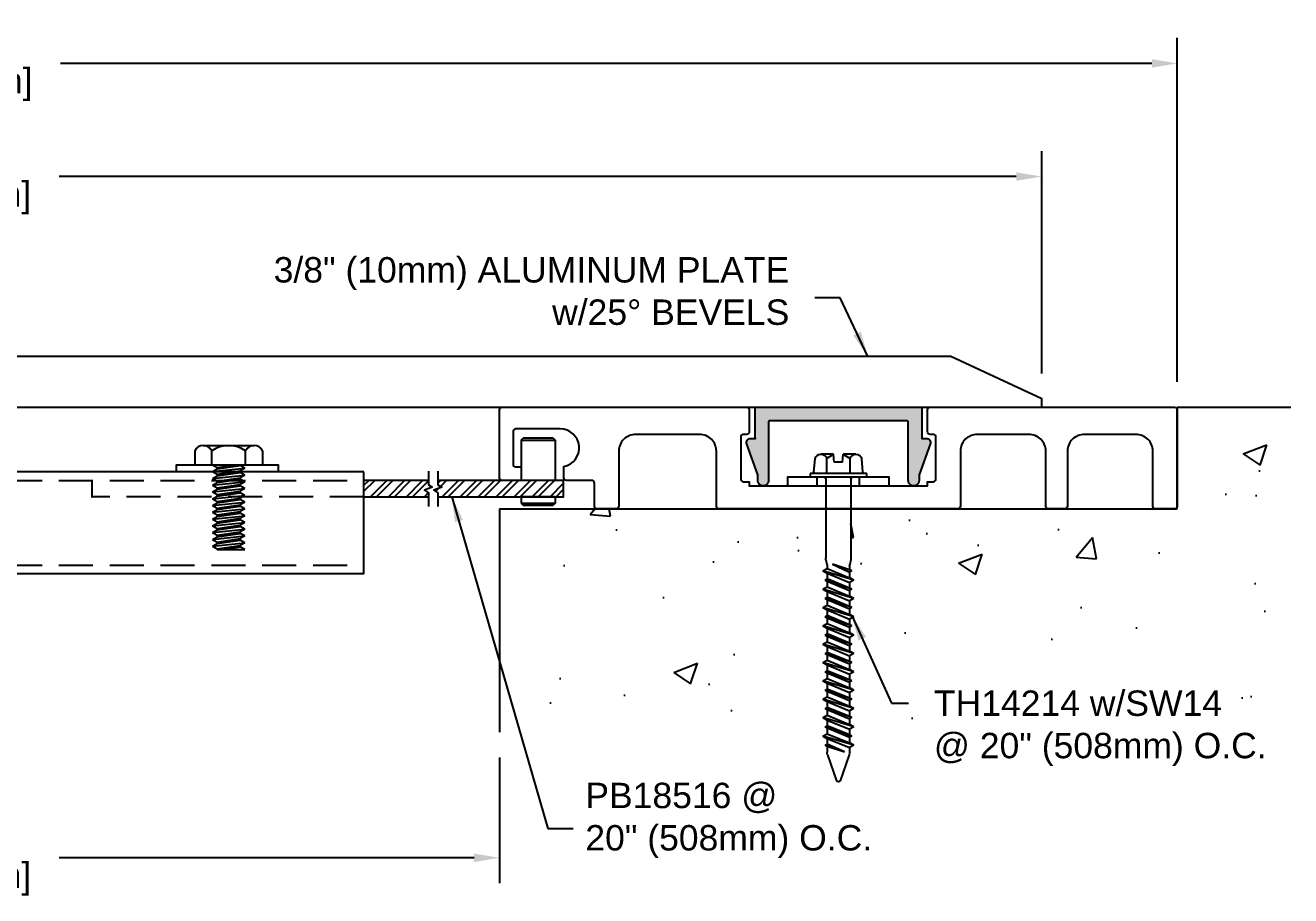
# Model space of a CAD drawing. Header units: inches. Extents: x -3.8 to 45.4, y -1.9 to 6.6.
# Drawn here: x 8.25 to 17.58, y -1.87 to 4.55 of the extents above; entities that cross this region are included whole.
import ezdxf

# ---------------------------------------------------------------- set-up
doc = ezdxf.new("R2010")
doc.units = ezdxf.units.IN
doc.header["$MEASUREMENT"] = 0
doc.linetypes.add('HIDDEN', pattern=[0.375, 0.25, -0.125])
for name, color, linetype in [('Anchors', 4, 'Continuous'), ('Conditions', 1, 'Continuous'), ('Dimensions', 3, 'Continuous'), ('Fillers', 2, 'Continuous'), ('Metals', 7, 'Continuous'), ('Text', 2, 'Continuous')]:
    doc.layers.add(name, color=color, linetype=linetype)
doc.styles.add('Arial', font='ARIAL.TTF')
doc.dimstyles.new('Arial', dxfattribs={"dimtxt": 0.1875, "dimasz": 0.1875, "dimexe": 0.1875, "dimexo": 0.1875, "dimgap": 0.1875, "dimtad": 0, "dimtih": 1, "dimtoh": 1, "dimdec": 4, "dimzin": 0, "dimdsep": 46, "dimlunit": 4, "dimtxsty": 'Arial', "dimcen": 0.1875, "dimadec": 0, "dimazin": 0, "dimtfac": 1, "dimtdec": 4, "dimtofl": 0, "dimtmove": 0, "dimatfit": 3, "dimfxl": 0, "dimfrac": 2, "dimtolj": 1, "dimtzin": 0, "dimarcsym": 0})
pattern_1 = [(45, (-7.74899, -7.79053), (-0.06629126, 0.06629126), []), (45, (-7.7048, -7.79053), (-0.06629126, 0.06629126), [])]

# ---------------------------------------------------------------- blocks, each defined once
blk = doc.blocks.new('*D5')
at = {"layer": 'Defpoints', "color": 0}
for p in [(3.7443, -0.6661), (11.7443, -0.6661), (11.7443, -1.5933)]:
    blk.add_point(p, dxfattribs=at)
at = {"layer": 'Dimensions', "color": 0, "lineweight": -2}
for p, q in [((3.7443, -0.8536), (3.7443, -1.7808)), ((11.7443, -0.8536), (11.7443, -1.7808)), ((3.9318, -1.5933), (6.9919, -1.5933)), ((11.5568, -1.5933), (8.4967, -1.5933))]:
    blk.add_line(p, q, dxfattribs=at)
at = {"layer": 'Dimensions', "color": 0}
for points in [[(3.9318, -1.5621), (3.9318, -1.6246), (3.7443, -1.5933)], [(11.5568, -1.5621), (11.5568, -1.6246), (11.7443, -1.5933)]]:
    blk.add_solid(points, dxfattribs=at)
at = {"layer": 'Dimensions', "color": 0, "insert": (7.7443, -1.5933), "char_height": 0.1875, "attachment_point": 5, "style": 'Arial'}
blk.add_mtext('\\A1;8"\\P [203mm]', dxfattribs=at)
blk = doc.blocks.new('*D11')
at = {"layer": 'Defpoints', "color": 0}
for p in [(15.7443, 3.4349), (-0.2557, 1.7947), (15.7443, 1.7947)]:
    blk.add_point(p, dxfattribs=at)
at = {"layer": 'Dimensions', "color": 0, "lineweight": -2}
for p, q in [((-0.2557, 1.9822), (-0.2557, 3.6224)), ((15.7443, 1.9822), (15.7443, 3.6224)), ((-0.0682, 3.4349), (6.9919, 3.4349)), ((15.5568, 3.4349), (8.4967, 3.4349))]:
    blk.add_line(p, q, dxfattribs=at)
at = {"layer": 'Dimensions', "color": 0}
for points in [[(-0.0682, 3.4662), (-0.0682, 3.4037), (-0.2557, 3.4349)], [(15.5568, 3.4662), (15.5568, 3.4037), (15.7443, 3.4349)]]:
    blk.add_solid(points, dxfattribs=at)
at = {"layer": 'Dimensions', "color": 0, "insert": (7.7443, 3.4349), "char_height": 0.1875, "attachment_point": 5, "style": 'Arial'}
blk.add_mtext('\\A1;1\'-4"\\P [406mm]', dxfattribs=at)
blk = doc.blocks.new('HDFB1')
blk.add_lwpolyline([(-1.8204, -18.8632), (-1.8204, -19.0232, 0.414214), (-1.8004, -19.0432), (-1.7779, -19.0432, -0.414214), (-1.7579, -19.0632), (-1.7579, -19.3732, -0.414214), (-1.7779, -19.3932), (-1.8204, -19.3932), (-1.8204, -19.4232), (-3.1354, -19.4232), (-3.1354, -19.3932), (-3.1779, -19.3932, -0.414214), (-3.1979, -19.3732), (-3.1979, -19.0632, -0.414214), (-3.1779, -19.0432), (-3.1554, -19.0432, 0.414214), (-3.1354, -19.0232), (-3.1354, -18.8632, 0.414214), (-3.1554, -18.8432), (-4.9579, -18.8432, 0.414214), (-4.9779, -18.8632), (-4.9779, -19.5732, 0.414214), (-4.9579, -19.5932), (-4.8179, -19.5932, 0.414214), (-4.7979, -19.5732), (-4.7979, -19.1682, -0.414214), (-4.6729, -19.0432), (-4.2929, -19.0432, -0.414214), (-4.1679, -19.1682), (-4.1679, -19.5732, 0.414214), (-4.1479, -19.5932), (-4.0279, -19.5932, 0.414214), (-4.0079, -19.5732), (-4.0079, -19.1682, -0.414214), (-3.8829, -19.0432), (-3.5029, -19.0432, -0.414214), (-3.3779, -19.1682), (-3.3779, -19.5732, 0.414214), (-3.3579, -19.5932), (-1.5979, -19.5932, 0.414214), (-1.5779, -19.5732), (-1.5779, -19.1682, -0.414214), (-1.4529, -19.0432), (-0.9829, -19.0432, -0.414214), (-0.8579, -19.1682), (-0.8579, -19.5732, 0.414214), (-0.8379, -19.5932), (-0.6979, -19.5932, 0.414214), (-0.6779, -19.5732), (-0.6779, -19.4032, -0.414214), (-0.6579, -19.3832), (-0.4729, -19.3832, 0.414214), (-0.4529, -19.3632), (-0.4529, -19.2805, -0.905726), (-0.4254, -19.0032), (-0.0979, -19.0032, -0.414214), (-0.0779, -19.0232), (-0.0779, -19.2632, -0.414214), (-0.0979, -19.2832), (-0.1379, -19.2832), (-0.1379, -19.3832), (0.0021, -19.3832, 0.414214), (0.0221, -19.3632), (0.0221, -18.8632, 0.414214), (0.0021, -18.8432), (-1.8004, -18.8432, 0.414214)], format="xyb", close=True)
blk = doc.blocks.new('pec')
blk.add_hatch(color=256).paths.add_polyline_path([(1.12, -0.1, -0.414214), (1.13, -0.11), (1.13, -0.5353, 1.107244), (1.2099, -0.5371), (1.2099, -0.4992), (1.2915, -0.2718, 0.519158), (1.2621, -0.23), (1.23, -0.23), (1.23, 0), (0, 0), (0, -0.2306), (-0.0336, -0.2306, 0.519182), (-0.063, -0.2724), (0.0192, -0.4995), (0.0192, -0.5399, 0.991525), (0.1, -0.5406), (0.1, -0.11, -0.414214), (0.11, -0.1)])
blk.add_lwpolyline([(0.1, -0.5392), (0.1, -0.11, -0.414214), (0.11, -0.1), (1.12, -0.1, -0.414214), (1.13, -0.11), (1.13, -0.5353, 1.107244), (1.2099, -0.5371), (1.2099, -0.4992), (1.2915, -0.2718, 0.519158), (1.2621, -0.23), (1.23, -0.23), (1.23, 0), (0, 0), (0, -0.2306), (-0.0336, -0.2306, 0.519158), (-0.063, -0.2724), (0.0192, -0.4995), (0.0192, -0.5399, 1.008547), (0.1, -0.5392)], format="xyb")
at = {"color": 0, "linetype": 'ByBlock'}
for p in [(1.23, -0.23), (1.1689, -0.5804)]:
    blk.add_point(p, dxfattribs=at)
blk = doc.blocks.new('TH14214')
for p, q in [((-0.1803, 0.0387), (-0.172, 0.1335)), ((-0.129, 0.17), (-0.0362, 0.17)), ((-0.086, 0.025), (-0.086, 0.1335)), ((-0.031, 0.11), (-0.0362, 0.17)), ((-0.031, 0.11), (0.031, 0.11)), ((0.031, 0.11), (0.0362, 0.17)), ((0.0362, 0.17), (0.129, 0.17)), ((0.086, 0.025), (0.086, 0.1335)), ((0.1803, 0.0387), (0.172, 0.1335)), ((-0.209, 0), (-0.209, 0.025)), ((-0.209, 0.025), (0.209, 0.025)), ((-0.209, 0), (0.209, 0)), ((0.209, 0.025), (0.209, 0)), ((-0.093, -0.0147), (-0.093, -0.5974)), ((0.093, -0.0147), (0.093, -0.5974)), ((-0.0983, -0.6927), (0.0428, -0.6441)), ((-0.0917, -0.6102), (-0.0843, -0.6448)), ((-0.083, -0.6845), (0.0428, -0.6441)), ((0.0428, -0.6441), (-0.083, -0.7009)), ((0.0917, -0.6102), (0.0843, -0.6448)), ((-0.115, -0.7604), (0.115, -0.6927)), ((-0.115, -0.7604), (-0.083, -0.7432)), ((-0.0983, -0.6927), (-0.083, -0.6845)), ((-0.0983, -0.6927), (-0.083, -0.7009)), ((-0.083, -0.6576), (-0.083, -0.6845)), ((0.083, -0.6755), (-0.083, -0.7432)), ((-0.083, -0.7009), (-0.083, -0.7432)), ((0.083, -0.7099), (-0.083, -0.7776)), ((0.083, -0.6576), (0.083, -0.6755)), ((0.115, -0.6927), (0.083, -0.6755)), ((0.115, -0.6927), (0.083, -0.7099)), ((0.083, -0.7099), (0.083, -0.7522)), ((-0.115, -0.7604), (-0.083, -0.7776)), ((-0.115, -0.8958), (0.115, -0.8281)), ((-0.0983, -0.8281), (0.0983, -0.7604)), ((-0.0983, -0.8281), (-0.083, -0.8199)), ((-0.0983, -0.8281), (-0.083, -0.8363)), ((-0.083, -0.8199), (0.083, -0.7522)), ((0.083, -0.7686), (-0.083, -0.8363)), ((-0.083, -0.7776), (-0.083, -0.8199)), ((0.083, -0.8109), (-0.083, -0.8786)), ((-0.083, -0.8363), (-0.083, -0.8786)), ((0.0983, -0.7604), (0.083, -0.7522)), ((0.0983, -0.7604), (0.083, -0.7686)), ((0.083, -0.7686), (0.083, -0.8109)), ((0.115, -0.8281), (0.083, -0.8109)), ((0.115, -0.8281), (0.083, -0.8454)), ((-0.115, -0.8958), (-0.083, -0.8786)), ((-0.115, -0.8958), (-0.083, -0.9131)), ((-0.0983, -0.9635), (0.0983, -0.8958)), ((0.083, -0.8454), (-0.083, -0.9131)), ((-0.083, -0.9553), (0.083, -0.8876)), ((0.083, -0.9041), (-0.083, -0.9718)), ((-0.083, -0.9131), (-0.083, -0.9553)), ((0.083, -0.8454), (0.083, -0.8876)), ((0.0983, -0.8958), (0.083, -0.8876)), ((0.0983, -0.8958), (0.083, -0.9041)), ((0.083, -0.9041), (0.083, -0.9463)), ((-0.115, -1.0312), (0.115, -0.9635)), ((-0.115, -1.0312), (-0.083, -1.014)), ((-0.0983, -0.9635), (-0.083, -0.9553)), ((-0.0983, -0.9635), (-0.083, -0.9718)), ((0.083, -0.9463), (-0.083, -1.014)), ((-0.083, -0.9718), (-0.083, -1.014)), ((0.083, -0.9808), (-0.083, -1.0485)), ((-0.083, -1.0907), (0.083, -1.023)), ((0.115, -0.9635), (0.083, -0.9463)), ((0.115, -0.9635), (0.083, -0.9808)), ((0.083, -0.9808), (0.083, -1.023)), ((0.0983, -1.0312), (0.083, -1.023)), ((-0.115, -1.0312), (-0.083, -1.0485)), ((-0.115, -1.1667), (0.115, -1.099)), ((-0.0983, -1.099), (0.0983, -1.0312)), ((-0.0983, -1.099), (-0.083, -1.0907)), ((-0.0983, -1.099), (-0.083, -1.1072)), ((0.083, -1.0395), (-0.083, -1.1072)), ((-0.083, -1.0485), (-0.083, -1.0907)), ((0.083, -1.0817), (-0.083, -1.1494)), ((-0.083, -1.1072), (-0.083, -1.1494)), ((0.083, -1.1162), (-0.083, -1.1839)), ((0.0983, -1.0312), (0.083, -1.0395)), ((0.083, -1.0395), (0.083, -1.0817)), ((0.115, -1.099), (0.083, -1.0817)), ((0.115, -1.099), (0.083, -1.1162)), ((0.083, -1.1162), (0.083, -1.1584)), ((-0.115, -1.1667), (-0.083, -1.1494)), ((-0.115, -1.1667), (-0.083, -1.1839)), ((-0.0983, -1.2344), (0.0983, -1.1667)), ((-0.083, -1.2262), (0.083, -1.1584)), ((0.083, -1.1749), (-0.083, -1.2426)), ((-0.083, -1.1839), (-0.083, -1.2262)), ((0.0983, -1.1667), (0.083, -1.1584)), ((0.0983, -1.1667), (0.083, -1.1749)), ((0.083, -1.1749), (0.083, -1.2171)), ((-0.115, -1.3021), (0.115, -1.2344)), ((-0.115, -1.3021), (-0.083, -1.2849)), ((-0.115, -1.3021), (-0.083, -1.3193)), ((-0.0983, -1.2344), (-0.083, -1.2262)), ((-0.0983, -1.2344), (-0.083, -1.2426)), ((-0.0983, -1.3698), (0.0983, -1.3021)), ((0.083, -1.2171), (-0.083, -1.2849)), ((-0.083, -1.2426), (-0.083, -1.2849)), ((0.083, -1.2516), (-0.083, -1.3193)), ((-0.083, -1.3616), (0.083, -1.2939)), ((0.115, -1.2344), (0.083, -1.2171)), ((0.115, -1.2344), (0.083, -1.2516)), ((0.083, -1.2516), (0.083, -1.2939)), ((0.0983, -1.3021), (0.083, -1.2939)), ((0.0983, -1.3021), (0.083, -1.3103)), ((-0.115, -1.4375), (0.115, -1.3698)), ((-0.0983, -1.3698), (-0.083, -1.3616)), ((-0.0983, -1.3698), (-0.083, -1.378)), ((0.083, -1.3103), (-0.083, -1.378)), ((-0.083, -1.3193), (-0.083, -1.3616)), ((0.083, -1.3526), (-0.083, -1.4203)), ((-0.083, -1.378), (-0.083, -1.4203)), ((0.083, -1.387), (-0.083, -1.4547)), ((0.083, -1.3103), (0.083, -1.3526)), ((0.115, -1.3698), (0.083, -1.3526)), ((0.115, -1.3698), (0.083, -1.387)), ((0.083, -1.387), (0.083, -1.4293)), ((-0.115, -1.4375), (-0.083, -1.4203)), ((-0.115, -1.4375), (-0.083, -1.4547)), ((-0.0983, -1.5052), (0.0983, -1.4375)), ((-0.083, -1.497), (0.083, -1.4293)), ((0.083, -1.4457), (-0.083, -1.5134)), ((-0.083, -1.4547), (-0.083, -1.497)), ((0.083, -1.488), (-0.083, -1.5557)), ((0.0983, -1.4375), (0.083, -1.4293)), ((0.0983, -1.4375), (0.083, -1.4457)), ((0.083, -1.4457), (0.083, -1.488)), ((0.115, -1.5052), (0.083, -1.488)), ((-0.115, -1.5729), (0.115, -1.5052)), ((-0.115, -1.5729), (-0.083, -1.5557)), ((-0.115, -1.5729), (-0.083, -1.5901)), ((-0.0983, -1.5052), (-0.083, -1.497)), ((-0.0983, -1.5052), (-0.083, -1.5134)), ((-0.0983, -1.6406), (0.0983, -1.5729)), ((-0.083, -1.5134), (-0.083, -1.5557)), ((0.083, -1.5224), (-0.083, -1.5901)), ((-0.083, -1.6324), (0.083, -1.5647)), ((0.083, -1.5811), (-0.083, -1.6488)), ((0.115, -1.5052), (0.083, -1.5224)), ((0.083, -1.5224), (0.083, -1.5647)), ((0.0983, -1.5729), (0.083, -1.5647)), ((0.0983, -1.5729), (0.083, -1.5811)), ((0.083, -1.5811), (0.083, -1.6234)), ((-0.115, -1.7083), (0.115, -1.6406)), ((-0.0983, -1.6406), (-0.083, -1.6324)), ((-0.0983, -1.6406), (-0.083, -1.6488)), ((-0.083, -1.5901), (-0.083, -1.6324)), ((0.083, -1.6234), (-0.083, -1.6911)), ((-0.083, -1.6488), (-0.083, -1.6911)), ((0.083, -1.6579), (-0.083, -1.7256)), ((0.115, -1.6406), (0.083, -1.6234)), ((0.115, -1.6406), (0.083, -1.6579)), ((0.083, -1.6579), (0.083, -1.7001)), ((-0.115, -1.7083), (-0.083, -1.6911)), ((-0.115, -1.7083), (-0.083, -1.7256)), ((-0.0983, -1.776), (0.0983, -1.7083)), ((-0.0983, -1.776), (-0.083, -1.7678)), ((-0.083, -1.7678), (0.083, -1.7001)), ((0.083, -1.7166), (-0.083, -1.7843)), ((-0.083, -1.7256), (-0.083, -1.7678)), ((0.083, -1.7588), (-0.083, -1.8265)), ((0.0983, -1.7083), (0.083, -1.7001)), ((0.0983, -1.7083), (0.083, -1.7166)), ((0.083, -1.7166), (0.083, -1.7588)), ((0.115, -1.776), (0.083, -1.7588)), ((-0.115, -1.8437), (0.115, -1.776)), ((-0.115, -1.8437), (-0.083, -1.8265)), ((-0.115, -1.8437), (-0.083, -1.861)), ((-0.0983, -1.776), (-0.083, -1.7843)), ((-0.0983, -1.9115), (0.0983, -1.8437)), ((-0.083, -1.7843), (-0.083, -1.8265)), ((0.083, -1.7933), (-0.083, -1.861)), ((-0.083, -1.9032), (0.083, -1.8355)), ((0.083, -1.852), (-0.083, -1.9197)), ((-0.083, -1.861), (-0.083, -1.9032)), ((0.115, -1.776), (0.083, -1.7933)), ((0.083, -1.7933), (0.083, -1.8355)), ((0.0983, -1.8437), (0.083, -1.8355)), ((0.0983, -1.8437), (0.083, -1.852)), ((0.083, -1.852), (0.083, -1.8942)), ((-0.115, -1.9792), (0.115, -1.9115)), ((-0.0983, -1.9115), (-0.083, -1.9032)), ((-0.0983, -1.9115), (-0.083, -1.9197)), ((0.083, -1.8942), (-0.083, -1.9619)), ((-0.083, -1.9197), (-0.083, -1.9619)), ((0.083, -1.9287), (-0.083, -1.9964)), ((0.115, -1.9115), (0.083, -1.8942)), ((0.115, -1.9115), (0.083, -1.9287)), ((0.083, -1.9287), (0.083, -1.9709)), ((-0.115, -1.9792), (-0.083, -1.9619)), ((-0.115, -1.9792), (-0.083, -1.9964)), ((-0.083, -1.9964), (-0.083, -2.0309)), ((-0.0795, -2.0514), (-0.0129, -2.2417)), ((-0.0447, -2.0284), (0.083, -1.9709)), ((-0.0447, -2.0284), (0.0983, -1.9792)), ((0.083, -1.9874), (-0.0447, -2.0284)), ((0.0795, -2.0514), (0.0129, -2.2417)), ((0.0983, -1.9792), (0.083, -1.9709)), ((0.0983, -1.9792), (0.083, -1.9874)), ((0.083, -1.9874), (0.083, -2.0309))]:
    blk.add_line(p, q)
for centre, radius, start, end in [((-0.129, 0.1264), 0.0436, 9.28497, 170.71503), ((0, 0.0505), 0.1195, 107.42152, 136.04074), ((0, 0.0505), 0.1195, 43.95926, 72.57848), ((0.129, 0.1264), 0.0436, 9.28497, 170.71503), ((-0.1952, 0.04), 0.015, 270, 355), ((0.1952, 0.04), 0.015, 185, 270), ((-0.1077, -0.0147), 0.0147, 0, 90), ((0.1077, -0.0147), 0.0147, 90, 180), ((-0.031, -0.5974), 0.062, 180, 191.9357), ((-0.145, -0.6576), 0.062, 0, 11.9357), ((0.145, -0.6576), 0.062, 168.0643, 180), ((0.031, -0.5974), 0.062, 348.0643, 0), ((-0.021, -2.0309), 0.062, 180, 199.30575), ((0.021, -2.0309), 0.062, 340.69425, 0), ((0, -2.2359), 0.0141, 204.10008, 335.89992)]:
    blk.add_arc(centre, radius, start, end)
blk = doc.blocks.new('SW14')
at = {"linetype": 'HIDDEN', "ltscale": 0.0625}
for p, q in [((7.1267, 2.4636), (7.1917, 2.4636)), ((7.1267, 2.1511), (7.1917, 2.1511))]:
    blk.add_line(p, q, dxfattribs=at)
blk.add_lwpolyline([(7.1267, 1.9324), (7.1267, 2.6824), (7.1917, 2.6824), (7.1917, 1.9324)], close=True)
blk = doc.blocks.new('*D12')
at = {"layer": 'Defpoints', "color": 0}
for p in [(-1.2357, 4.2704), (-1.2357, 1.7322), (16.7443, 1.7322)]:
    blk.add_point(p, dxfattribs=at)
at = {"layer": 'Dimensions', "color": 0, "lineweight": -2}
for p, q in [((-1.2357, 1.9197), (-1.2357, 4.4579)), ((16.7443, 1.9197), (16.7443, 4.4579)), ((-1.0482, 4.2704), (7.0019, 4.2704)), ((16.5568, 4.2704), (8.5067, 4.2704))]:
    blk.add_line(p, q, dxfattribs=at)
at = {"layer": 'Dimensions', "color": 0}
for points in [[(-1.0482, 4.3017), (-1.0482, 4.2392), (-1.2357, 4.2704)], [(16.5568, 4.3017), (16.5568, 4.2392), (16.7443, 4.2704)]]:
    blk.add_solid(points, dxfattribs=at)
at = {"layer": 'Dimensions', "color": 0, "insert": (7.7543, 4.2704), "char_height": 0.1875, "attachment_point": 5, "style": 'Arial'}
blk.add_mtext('\\A1;1\'-6"\\P [457mm]', dxfattribs=at)
blk = doc.blocks.new('PIN')
for p, q in [((-0.1602, 0.1698), (-0.1452, 0.1848)), ((-0.1602, 0.1698), (0.0898, 0.1698)), ((-0.1602, 0.1698), (-0.1602, -0.1277)), ((0.0748, 0.1848), (-0.1452, 0.1848)), ((0.0748, 0.1848), (0.0898, 0.1698)), ((0.0898, 0.1698), (0.0898, -0.1277)), ((0.0898, -0.1277), (-0.1602, -0.1277)), ((0.0898, -0.2477), (-0.1602, -0.2477)), ((-0.1602, -0.2477), (-0.1602, -0.2952)), ((0.0898, -0.2477), (0.0898, -0.2952)), ((-0.1602, -0.2952), (0.0898, -0.2952)), ((-0.1602, -0.2952), (-0.1452, -0.3102)), ((-0.1452, -0.3102), (0.0748, -0.3102)), ((0.0898, -0.2952), (0.0748, -0.3102))]:
    blk.add_line(p, q)
blk = doc.blocks.new('H1458S')
for p, q in [((-0.25, 0.104), (-0.25, 0)), ((-0.1875, 0.144), (0.1875, 0.144)), ((-0.125, 0), (-0.125, 0.104)), ((0.125, 0), (0.125, 0.104)), ((0.25, 0.104), (0.25, 0)), ((-0.25, 0), (0.25, 0)), ((-0.119, 0), (-0.085, -0.0196)), ((-0.085, -0.0196), (0.0485, 0)), ((-0.119, -0.05), (0.119, -0.025)), ((-0.119, -0.05), (-0.085, -0.0304)), ((-0.119, -0.05), (-0.085, -0.0696)), ((-0.119, -0.1), (0.119, -0.075)), ((-0.119, -0.1), (-0.085, -0.0804)), ((-0.085, -0.0304), (0.085, -0.0054)), ((-0.085, -0.0196), (-0.085, -0.0304)), ((-0.085, -0.0696), (0.085, -0.0446)), ((-0.085, -0.0804), (0.085, -0.0554)), ((-0.085, -0.0696), (-0.085, -0.0804)), ((0.0943, 0), (0.085, -0.0054)), ((0.119, -0.025), (0.085, -0.0054)), ((0.119, -0.025), (0.085, -0.0446)), ((0.085, -0.0446), (0.085, -0.0554)), ((0.119, -0.075), (0.085, -0.0554)), ((0.119, -0.075), (0.085, -0.0946)), ((-0.119, -0.1), (-0.085, -0.1196)), ((-0.119, -0.15), (0.119, -0.125)), ((-0.119, -0.15), (-0.085, -0.1304)), ((-0.119, -0.15), (-0.085, -0.1696)), ((-0.119, -0.2), (0.119, -0.175)), ((-0.119, -0.2), (-0.085, -0.1804)), ((-0.085, -0.1196), (0.085, -0.0946)), ((-0.085, -0.1304), (0.085, -0.1054)), ((-0.085, -0.1196), (-0.085, -0.1304)), ((-0.085, -0.1696), (0.085, -0.1446)), ((-0.085, -0.1804), (0.085, -0.1554)), ((-0.085, -0.1696), (-0.085, -0.1804)), ((0.085, -0.0946), (0.085, -0.1054)), ((0.119, -0.125), (0.085, -0.1054)), ((0.119, -0.125), (0.085, -0.1446)), ((0.085, -0.1446), (0.085, -0.1554)), ((0.119, -0.175), (0.085, -0.1554)), ((0.119, -0.175), (0.085, -0.1946)), ((-0.119, -0.2), (-0.085, -0.2196)), ((-0.119, -0.25), (0.119, -0.225)), ((-0.119, -0.25), (-0.085, -0.2304)), ((-0.119, -0.25), (-0.085, -0.2696)), ((-0.119, -0.3), (0.119, -0.275)), ((-0.085, -0.2196), (0.085, -0.1946)), ((-0.085, -0.2304), (0.085, -0.2054)), ((-0.085, -0.2196), (-0.085, -0.2304)), ((-0.085, -0.2696), (0.085, -0.2446)), ((-0.085, -0.2804), (0.085, -0.2554)), ((-0.085, -0.2696), (-0.085, -0.2804)), ((0.085, -0.1946), (0.085, -0.2054)), ((0.119, -0.225), (0.085, -0.2054)), ((0.119, -0.225), (0.085, -0.2446)), ((0.085, -0.2446), (0.085, -0.2554)), ((0.119, -0.275), (0.085, -0.2554)), ((0.119, -0.275), (0.085, -0.2946)), ((-0.119, -0.3), (-0.085, -0.2804)), ((-0.119, -0.3), (-0.085, -0.3196)), ((-0.119, -0.35), (0.119, -0.325)), ((-0.119, -0.35), (-0.085, -0.3304)), ((-0.119, -0.35), (-0.085, -0.3696)), ((-0.085, -0.3196), (0.085, -0.2946)), ((-0.085, -0.3304), (0.085, -0.3054)), ((-0.085, -0.3196), (-0.085, -0.3304)), ((-0.085, -0.3696), (0.085, -0.3446)), ((-0.085, -0.3804), (0.085, -0.3554)), ((-0.085, -0.3696), (-0.085, -0.3804)), ((0.085, -0.2946), (0.085, -0.3054)), ((0.119, -0.325), (0.085, -0.3054)), ((0.119, -0.325), (0.085, -0.3446)), ((0.085, -0.3446), (0.085, -0.3554)), ((0.119, -0.375), (0.085, -0.3554)), ((-0.119, -0.4), (0.119, -0.375)), ((-0.119, -0.4), (-0.085, -0.3804)), ((-0.119, -0.4), (-0.085, -0.4196)), ((-0.119, -0.45), (0.119, -0.425)), ((-0.119, -0.45), (-0.085, -0.4304)), ((-0.119, -0.45), (-0.085, -0.4696)), ((-0.085, -0.4196), (0.085, -0.3946)), ((-0.085, -0.4304), (0.085, -0.4054)), ((-0.085, -0.4196), (-0.085, -0.4304)), ((-0.085, -0.4696), (0.085, -0.4446)), ((-0.085, -0.4804), (0.085, -0.4554)), ((0.119, -0.375), (0.085, -0.3946)), ((0.085, -0.3946), (0.085, -0.4054)), ((0.119, -0.425), (0.085, -0.4054)), ((0.119, -0.425), (0.085, -0.4446)), ((0.085, -0.4446), (0.085, -0.4554)), ((0.119, -0.475), (0.085, -0.4554)), ((-0.119, -0.5), (0.119, -0.475)), ((-0.119, -0.5), (-0.085, -0.4804)), ((-0.119, -0.5), (-0.085, -0.5196)), ((-0.119, -0.55), (0.119, -0.525)), ((-0.119, -0.55), (-0.085, -0.5304)), ((-0.119, -0.55), (-0.085, -0.5696)), ((-0.085, -0.4696), (-0.085, -0.4804)), ((-0.085, -0.5196), (0.085, -0.4946)), ((-0.085, -0.5304), (0.085, -0.5054)), ((-0.085, -0.5196), (-0.085, -0.5304)), ((-0.085, -0.5696), (0.085, -0.5446)), ((-0.085, -0.5804), (0.085, -0.5554)), ((0.119, -0.475), (0.085, -0.4946)), ((0.085, -0.4946), (0.085, -0.5054)), ((0.119, -0.525), (0.085, -0.5054)), ((0.119, -0.525), (0.085, -0.5446)), ((0.085, -0.5446), (0.085, -0.5554)), ((0.119, -0.575), (0.085, -0.5554)), ((-0.119, -0.6), (0.119, -0.575)), ((-0.119, -0.6), (-0.085, -0.5804)), ((-0.119, -0.6), (-0.085, -0.6196)), ((-0.085, -0.5696), (-0.085, -0.5804)), ((-0.085, -0.6196), (0.085, -0.5946)), ((-0.085, -0.6196), (-0.085, -0.625)), ((-0.085, -0.625), (0.119, -0.625)), ((-0.0485, -0.625), (0.085, -0.6054)), ((0.119, -0.575), (0.085, -0.5946)), ((0.085, -0.5946), (0.085, -0.6054)), ((0.119, -0.625), (0.085, -0.6054))]:
    blk.add_line(p, q)
for centre, radius, start, end in [((-0.1875, 0.0752), 0.0688, 24.76151, 155.23849), ((0, -0.0713), 0.2153, 54.51066, 125.48934), ((0.1875, 0.0752), 0.0688, 24.76151, 155.23849)]:
    blk.add_arc(centre, radius, start, end)
blk = doc.blocks.new('RIVNUT')
for p, q in [((-0.1425, 0.381), (-0.1425, -0.0631)), ((-0.1425, 0.381), (0.1894, 0.381)), ((0.1894, 0.381), (0.1894, -0.0631)), ((-0.1425, -0.0631), (0.1894, -0.0631)), ((-0.144, -0.119), (0.1908, -0.119))]:
    blk.add_line(p, q)
for centre, start, end in [((-0.1425, -0.0911), 90, 267.037), ((0.1894, -0.0911), 272.963, 90)]:
    blk.add_arc(centre, 0.028, start, end)
blk = doc.blocks.new('PB16516')
h = blk.add_hatch()
h.set_pattern_fill('ANSI32', color=256, scale=0.25, style=0)
h.set_pattern_definition(pattern_1)
h.paths.add_polyline_path([(-2.9832, 1.2584), (-2.9832, 1.2266), (-3.012, 1.2075), (-2.9544, 1.1857), (-2.9832, 1.1666), (-2.9832, 1.1384), (-2.5073, 1.1384), (-2.5073, 1.2584)])
h.paths.add_polyline_path([(-3.9802, 1.2584), (-3.9802, 1.1384), (-3.0532, 1.1384), (-3.0532, 1.1666), (-3.0244, 1.1857), (-3.082, 1.2075), (-3.0532, 1.2266), (-3.0532, 1.2584)])
h = blk.add_hatch()
h.set_pattern_fill('ANSI32', color=256, scale=0.25, style=0)
h.set_pattern_definition(pattern_1)
h.paths.add_polyline_path([(4.9648, 1.1384), (4.9648, 1.2584), (4.0378, 1.2584), (4.0378, 1.2266), (4.0666, 1.2075), (4.009, 1.1857), (4.0378, 1.1666), (4.0378, 1.1384)])
h.paths.add_polyline_path([(3.492, 1.2584), (3.492, 1.1384), (3.9678, 1.1384), (3.9678, 1.1666), (3.939, 1.1857), (3.9966, 1.2075), (3.9678, 1.2266), (3.9678, 1.2584)])
at = {"linetype": 'HIDDEN'}
for p, q in [((-2.5073, 1.2584), (3.492, 1.2584)), ((-0.5031, 1.1384), (-0.5031, 1.2584)), ((1.4878, 1.1384), (1.4878, 1.2584)), ((-2.5073, 1.1384), (-0.5161, 1.1384)), ((3.492, 1.1384), (1.4878, 1.1384)), ((-2.5073, 0.6325), (3.492, 0.6325))]:
    blk.add_line(p, q, dxfattribs=at)
blk.add_line((-2.5073, 0.5709), (3.492, 0.5709))
for points in [[(-3.0532, 1.3267), (-3.0532, 1.2266), (-3.082, 1.2075), (-3.0244, 1.1857), (-3.0532, 1.1666), (-3.0532, 1.0666)], [(-2.9832, 1.3267), (-2.9832, 1.2266), (-3.012, 1.2075), (-2.9544, 1.1857), (-2.9832, 1.1666), (-2.9832, 1.0666)], [(3.9678, 1.3267), (3.9678, 1.2266), (3.9966, 1.2075), (3.939, 1.1857), (3.9678, 1.1666), (3.9678, 1.0666)], [(4.0378, 1.3267), (4.0378, 1.2266), (4.0666, 1.2075), (4.009, 1.1857), (4.0378, 1.1666), (4.0378, 1.0666)], [(-3.0532, 1.1384), (-3.9802, 1.1384), (-3.9802, 1.2584), (-3.0532, 1.2584)], [(-2.9832, 1.2584), (-2.5073, 1.2584)], [(3.9678, 1.2584), (3.492, 1.2584)], [(4.0378, 1.1384), (4.9648, 1.1384), (4.9648, 1.2584), (4.0378, 1.2584)], [(-2.5073, 1.1384), (-2.9832, 1.1384)], [(3.492, 1.1384), (3.9678, 1.1384)]]:
    blk.add_lwpolyline(points)
for points in [[(3.492, 1.3209), (-2.5073, 1.3209), (-2.5073, 0.5709), (3.492, 0.5709)], [(-1.8921, 1.3209), (-1.8921, 1.3731), (-1.1421, 1.3731), (-1.1421, 1.3209)], [(2.1097, 1.3209), (2.1097, 1.3731), (2.8597, 1.3731), (2.8597, 1.3209)]]:
    blk.add_lwpolyline(points, close=True)
at = {"linetype": 'ByBlock'}
for p in [(-2.5073, 1.3209), (-2.5073, 0.57)]:
    blk.add_point(p, dxfattribs=at)
at = {"linetype": 'HIDDEN'}
blk.add_point((1.4878, 1.1384), dxfattribs=at)
at = {"xscale": -1}
blk.add_blockref('PIN', (-3.8278, 1.3861), dxfattribs=at)
for name, p in [('H1458S', (-1.5071, 1.3733)), ('H1458S', (2.4946, 1.3733)), ('PIN', (4.8125, 1.3861)), ('RIVNUT', (0.4689, 0.634))]:
    blk.add_blockref(name, p)

msp = doc.modelspace()

# ---------------------------------------------------------------- hatches: boundary and pattern name
at = {"layer": 'Conditions'}
h = msp.add_hatch(dxfattribs=at)
h.set_pattern_fill('AR-CONC', color=256, scale=0.25, style=0)
h.set_pattern_definition([(50, (2, 0), (1.79315, -0.15688), [0.1875, -2.0625]), (355, (2, 0), (-0.34688, 1.88048), [0.15, -1.65]), (100.451, (2.1494, -0.013), (1.44627, 1.7236), [0.15935, -1.75286]), (46.184, (2, 0.5), (2.6681, -0.4138), [0.28125, -3.09375]), (96.636, (2.2223, 0.4655), (2.33666, 2.4353), [0.23903, -2.6293]), (351.184, (2, 0.5), (2.33665, 2.4353), [0.225, -2.475]), (21, (2.25, 0.375), (1.49227, -1.00655), [0.1875, -2.0625]), (326, (2.25, 0.375), (0.60829, 1.81288), [0.15, -1.65]), (71.451, (2.3744, 0.2911), (2.10056, 0.80633), [0.15935, -1.75286]), (37.5, (2, 0), (0.0304, 0.832235), [0, -1.63, 0, -1.675, 0, -1.65625]), (7.5, (2, 0), (0.657674, 0.98603), [0, -0.955, 0, -1.5925, 0, -0.63125]), (327.5, (1.4425, 0), (1.334556, -0.056387), [0, -0.625, 0, -1.95, 0, -2.5875]), (317.5, (1.1925, 0), (1.457965, 0.25026), [0, -0.8125, 0, -1.295, 0, -1.8375])])
h.paths.add_polyline_path([(17.58102, 1.73221), (16.74429, 1.73221), (16.74429, 0.98221), (14.33729, 0.98221), (14.33729, 0.61984, -0.0521265), (14.33595, 0.60701), (14.32863, 0.57239, 0.0521265), (14.32729, 0.55957), (14.32729, 0.53272), (14.34255, 0.5245), (14.32729, 0.51629), (14.32729, 0.47403), (14.35929, 0.4568), (14.32729, 0.43956), (14.32729, 0.39731), (14.34255, 0.38909), (14.32729, 0.38087), (14.32729, 0.33861), (14.35929, 0.32138), (14.32729, 0.30415), (14.32729, 0.26189), (14.34255, 0.25367), (14.32729, 0.24545), (14.32729, 0.2032), (14.35929, 0.18596), (14.32729, 0.16873), (14.32729, 0.12647), (14.34255, 0.11825), (14.32729, 0.11004), (14.32729, 0.06778), (14.35929, 0.05055), (14.32729, 0.03331), (14.32729, -0.00894), (14.34255, -0.01716), (14.32729, -0.02538), (14.32729, -0.06764), (14.35929, -0.08487), (14.32729, -0.1021), (14.32729, -0.14436), (14.34255, -0.15258), (14.32729, -0.1608), (14.32729, -0.20305), (14.35929, -0.22029), (14.32729, -0.23752), (14.32729, -0.27978), (14.34255, -0.288), (14.32729, -0.29621), (14.32729, -0.33847), (14.35929, -0.3557), (14.32729, -0.37294), (14.32729, -0.41519), (14.34255, -0.42341), (14.32729, -0.43163), (14.32729, -0.47389), (14.35929, -0.49112), (14.32729, -0.50835), (14.32729, -0.55061), (14.34255, -0.55883), (14.32729, -0.56705), (14.32729, -0.6093), (14.35929, -0.62654), (14.32729, -0.64377), (14.32729, -0.66614), (14.94343, -0.66614), (14.94343, -0.28455), (17.12522, -0.28455), (17.12522, -0.66614), (17.58102, -0.66614)])
h.paths.add_polyline_path([(14.12929, 0.25367), (14.16129, 0.2709), (14.16129, 0.31316), (14.14603, 0.32138), (14.16129, 0.3296), (14.16129, 0.37185), (14.12929, 0.38909), (14.16129, 0.40632), (14.16129, 0.44858), (14.14603, 0.4568), (14.16129, 0.46501), (14.16129, 0.50727), (14.12929, 0.5245), (14.16129, 0.54174), (14.16129, 0.55957, 0.0521265), (14.15995, 0.57239), (14.15263, 0.60701, -0.0521265), (14.15129, 0.61984), (14.15129, 0.98221), (11.74429, 0.98221), (11.74429, -0.66614), (14.16129, -0.66614), (14.16129, -0.63475), (14.14603, -0.62654), (14.16129, -0.61832), (14.16129, -0.57606), (14.12929, -0.55883), (14.16129, -0.5416), (14.16129, -0.49934), (14.14603, -0.49112), (14.16129, -0.4829), (14.16129, -0.44065), (14.12929, -0.42341), (14.16129, -0.40618), (14.16129, -0.36392), (14.14603, -0.3557), (14.16129, -0.34749), (14.16129, -0.30523), (14.12929, -0.288), (14.16129, -0.27076), (14.16129, -0.2285), (14.14603, -0.22029), (14.16129, -0.21207), (14.16129, -0.16981), (14.12929, -0.15258), (14.16129, -0.13535), (14.16129, -0.09309), (14.14603, -0.08487), (14.16129, -0.07665), (14.16129, -0.0344), (14.12929, -0.01716), (14.16129, 0.00007), (14.16129, 0.04233), (14.14603, 0.05055), (14.16129, 0.05876), (14.16129, 0.10102), (14.12929, 0.11825), (14.16129, 0.13549), (14.16129, 0.17775), (14.14603, 0.18596), (14.16129, 0.19418), (14.16129, 0.23644)])

# ---------------------------------------------------------------- linework, layer by layer
for p, q in [((16.74429, 0.98221), (16.74429, 1.73221)), ((16.74429, 1.73221), (17.58102, 1.73221)), ((11.74429, 0.98221), (11.74429, -0.66614)), ((11.74429, 0.98221), (16.74429, 0.98221))]:
    msp.add_line(p, q, dxfattribs=at)
at = {"layer": 'Metals'}
msp.add_lwpolyline([(15.07413, 2.10721), (0.41444, 2.10721), (-0.25571, 1.79471), (-0.25571, 1.73221), (15.74429, 1.73221), (15.74429, 1.79471)], close=True, dxfattribs=at)

# ---------------------------------------------------------------- block references
at = {"layer": 'Anchors'}
msp.add_blockref('PB16516', (7.25196, -0.06619), dxfattribs=at)
at = {"layer": 'Anchors', "xscale": -1}
msp.add_blockref('TH14214', (14.24429, 1.21721), dxfattribs=at)
at = {"layer": 'Anchors', "xscale": -1, "rotation": 270}
msp.add_blockref('SW14', (11.9369, -5.97448), dxfattribs=at)
at = {"layer": 'Fillers', "xscale": -1}
msp.add_blockref('pec', (14.85929, 1.73221), dxfattribs=at)
at = {"layer": 'Metals', "xscale": -1}
msp.add_blockref('HDFB1', (11.76636, 20.57544), dxfattribs=at)

# ---------------------------------------------------------------- texts
at = {"layer": 'Text', "char_height": 0.1875, "style": 'Arial'}
for s, insert, attachment_point in [('3/8" (10mm) ALUMINUM PLATE\\Pw/25° BEVELS', (13.88249, 2.58913), 6), ('\\A1;TH14214 w/SW14\\P@ 20" (508mm) O.C.', (14.94904, -0.35826), 1), ('PB18516 @\\P20" (508mm) O.C.', (12.37759, -1.31737), 4)]:
    msp.add_mtext(s, dxfattribs=dict(at, insert=insert, attachment_point=attachment_point))

# ---------------------------------------------------------------- dimensions: what is measured, and where the dimension line sits
at = {"layer": 'Dimensions'}
for base, p1, p2, picture, middle in [((-1.23571, 4.27042), (16.74429, 1.73221), (-1.23571, 1.73221), '*D12', (7.75429, 4.27042)), ((15.74429, 3.43494), (-0.25571, 1.79471), (15.74429, 1.79471), '*D11', (7.74429, 3.43494)), ((11.74429, -1.59331), (3.74429, -0.66614), (11.74429, -0.66614), '*D5', (7.74429, -1.59331))]:
    dim = msp.add_linear_dim(base=base, p1=p1, p2=p2, dimstyle='Arial', override={"dimpost": '\\X'}, dxfattribs=at)
    dim.commit()
    dim.dimension.update_dxf_attribs({"geometry": picture, "text_midpoint": middle, "dimtype": 160})

# ---------------------------------------------------------------- leaders
at = {"layer": 'Text', "annotation_type": 0, "has_hookline": 1}
for points, override, hookline_direction, text_width in [([(14.46215, 2.10721), (14.25749, 2.53932), (14.06999, 2.53932)], {"dimgap": 0.1875, "dimtad": 0}, 1, 3.77942), ([(11.39292, 1.07221), (12.10009, -1.37612), (12.28759, -1.37612)], {"dimgap": 0.09, "dimtad": 0}, 0, 2.08578), ([(14.34329, 0.19458), (14.63654, -0.45201), (14.76154, -0.45201)], {"dimgap": 0.1875, "dimtad": 0}, 0, 2.41793)]:
    msp.add_leader(points, dimstyle='Arial', override=override, dxfattribs=dict(at, hookline_direction=hookline_direction, text_width=text_width))

doc.saveas('drawing.dxf')
